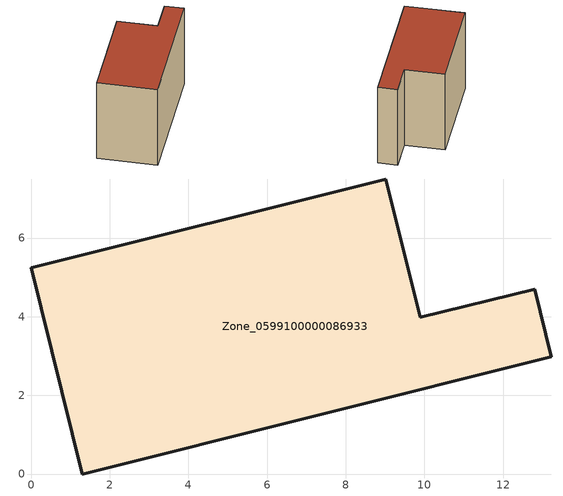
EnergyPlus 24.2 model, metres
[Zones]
Zone_0599100000086933
 floor ground (C_G): 1.3,0 0,5.24 9.02,7.5 9.89,3.98 12.8,4.7 13.23,2.98 z0
 wall outside (C_F): 1.3,0 13.23,2.98 12.8,4.7 9.89,3.98 9.02,7.5 0,5.24 1.3,0 z0:8.06
 roof outside (C_R): 0,5.24 1.3,0 13.23,2.98 12.8,4.7 9.89,3.98 9.02,7.5 z8.06
[BUILDING]
Pand.0599100000086933: North Axis=0; Terrain=City; Loads Convergence Tolerance Value=0.04; Temperature Convergence Tolerance Value=0.4; Solar Distribution=FullExterior; Maximum Number of Warmup Days=25; Minimum Number of Warmup Days=1
[Site:Location]
Rotterdam.The.Hague.AP_ZH_NLD Design_Conditions: Latitude=51.96; Longitude=4.45; Time Zone=1; Elevation=-4.5
[SITE:GROUNDTEMPERATURE:BUILDINGSURFACE]
18, 18, 18, 18, 18, 18, 18, 18, 18, 18, 18, 18
[MATERIAL] Thermal Absorptance=0.9; Solar Absorptance=0.7; Visible Absorptance=0.7
Name | Roughness | Thickness | Conductivity | Density | Specific Heat
G.TI.1975-1991 | MediumSmooth | 0.15 | 0.288461 | 540 | 1210
F.TI.1975-1991 | Rough | 0.3 | 0.230769 | 1920 | 840
R.TI.1975-1991 | MediumRough | 0.2 | 0.153846 | 1500 | 1000
[CONSTRUCTION]
C_G: G.TI.1975-1991
C_F: F.TI.1975-1991
C_R: R.TI.1975-1991
[ZONE]
Zone_0599100000086933: Type=1; Multiplier=1; Ceiling Height=Autocalculate; Volume=Autocalculate; Floor Area=autocalculate; Part of Total Floor Area=Yes
[ZONEINFILTRATION:DESIGNFLOWRATE]
Infil_Zone_0599100000086933: Zone or ZoneList or Space or SpaceList=Zone_0599100000086933; Schedule=AlwaysOn; Design Flow Rate Calculation Method=Flow/Area; Flow Rate per Floor Area=0.003; Constant Term Coefficient=1; Temperature Term Coefficient=0; Velocity Term Coefficient=0; Velocity Squared Term Coefficient=0
[HVACTEMPLATE:ZONE:IDEALLOADSAIRSYSTEM]
Zone_0599100000086933: Maximum Heating Supply Air Temperature=50; Minimum Cooling Supply Air Temperature=13; Maximum Heating Supply Air Humidity Ratio=0.0156; Minimum Cooling Supply Air Humidity Ratio=0.0077; Heating Limit=NoLimit; Cooling Limit=NoLimit; Dehumidification Control Type=ConstantSensibleHeatRatio; Cooling Sensible Heat Ratio=0.7; Dehumidification Setpoint=60; Humidification Control Type=None; Humidification Setpoint=30; Outdoor Air Method=None; Outdoor Air Flow Rate per Person=0.00944; Outdoor Air Flow Rate per Zone Floor Area=0; Outdoor Air Flow Rate per Zone=0; Demand Controlled Ventilation Type=None; Outdoor Air Economizer Type=NoEconomizer; Heat Recovery Type=None; Sensible Heat Recovery Effectiveness=0.7; Latent Heat Recovery Effectiveness=0.65
[ZONECONTROL:THERMOSTAT]
ThermostatControl_Zone_0599100000086933: Zone or ZoneList=Zone_0599100000086933; Control Type Schedule=DualSetpointControlType; Control 1=Thermostat_Zone_0599100000086933; Temperature Difference Between Cutout And Setpoint=0
[THERMOSTATSETPOINT:DUALSETPOINT]
Thermostat_Zone_0599100000086933: Heating Setpoint Temperature Schedule=HeatingSetpoint_Zone_0599100000086933; Cooling Setpoint Temperature Schedule=CoolingSetpoint_Zone_0599100000086933
[SCHEDULE:COMPACT]
HeatingSetpoint_Zone_0599100000086933: Through: 12/31, For: AllDays, Until: 24:00, 21
CoolingSetpoint_Zone_0599100000086933: Through: 12/31, For: AllDays, Until: 24:00, 24
DualSetpointControlType: Through: 12/31, For: AllDays, Until: 24:00, 4
AlwaysOn: Through: 12/31, For: AllDays, Until: 24:00, 1
